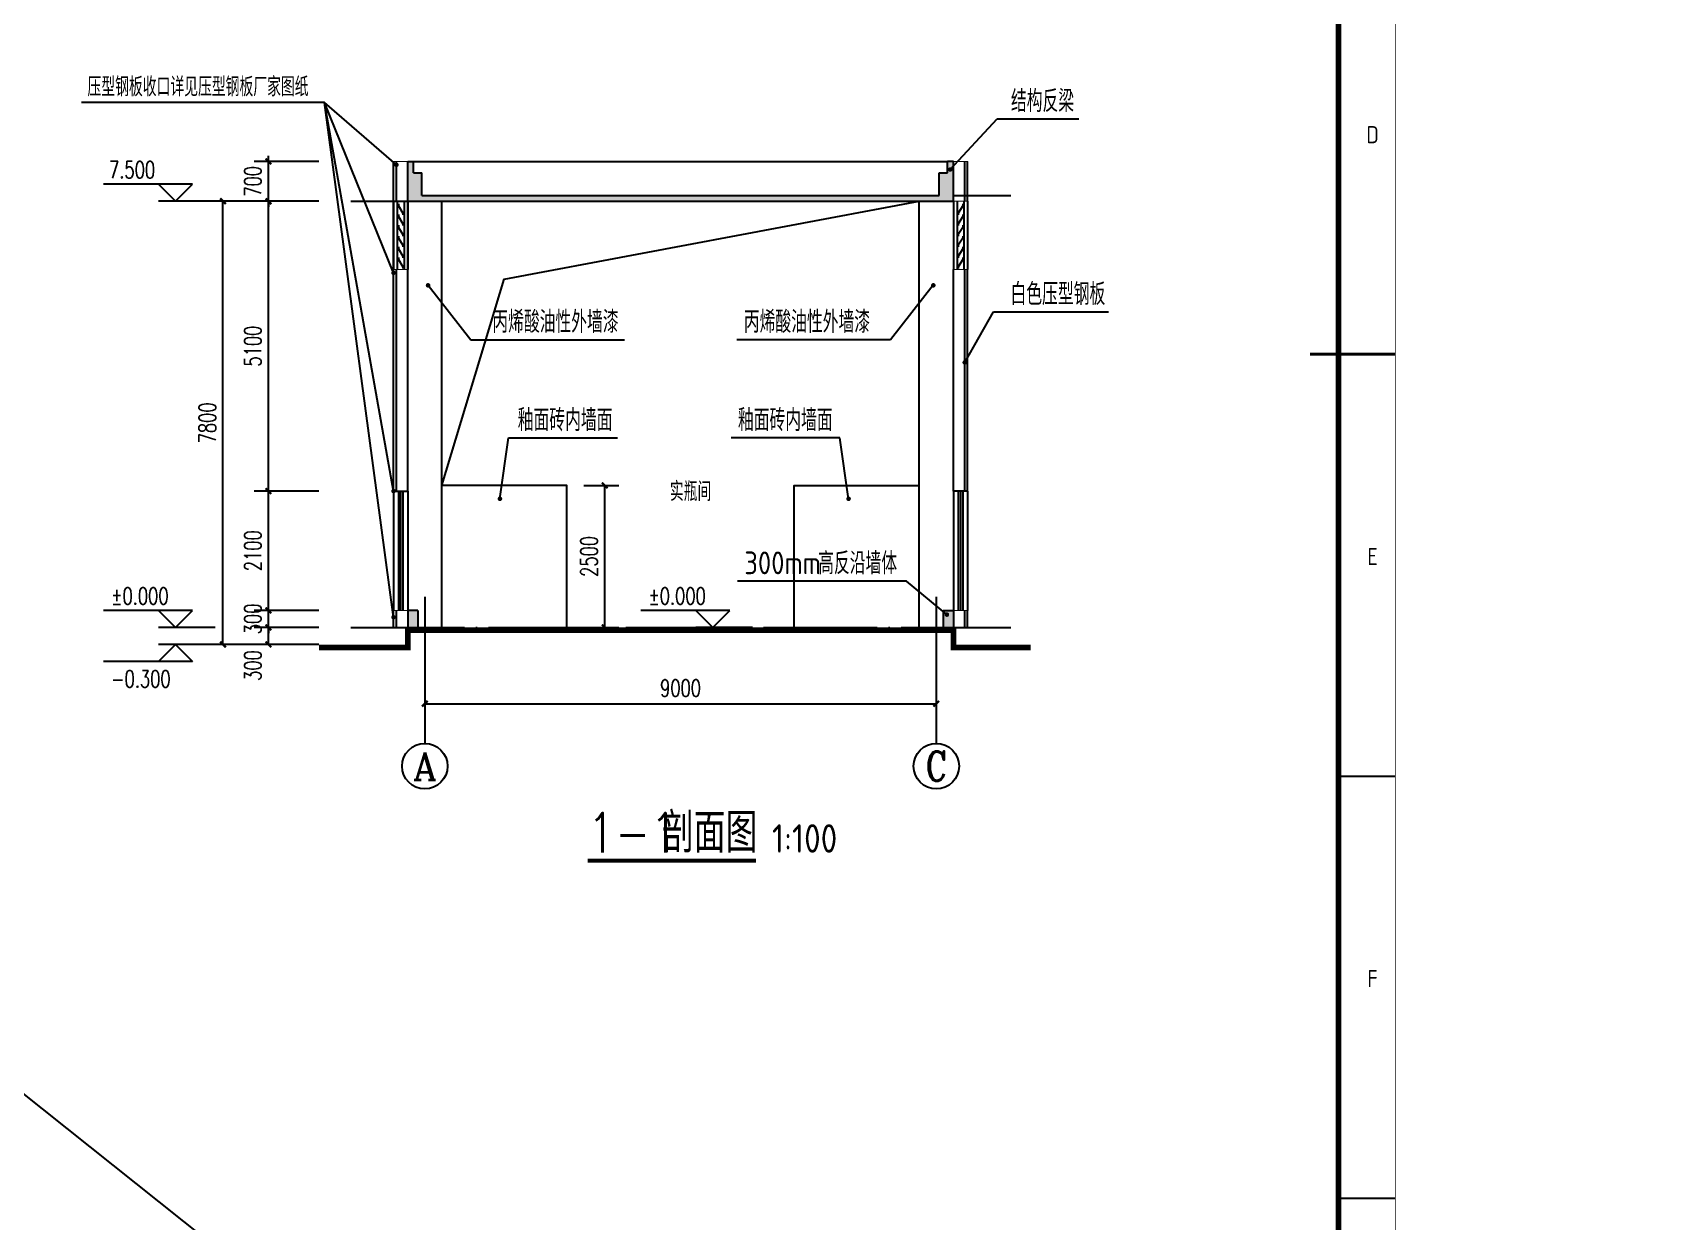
# Model space of a CAD drawing. Extents: x 170390 to 475615, y -37034 to 38097.
# Drawn here: x 443914 to 472388, y -16496 to 4431 of the extents above; entities that cross this region are included whole.
import ezdxf
from ezdxf.enums import TextEntityAlignment as Align

# ---------------------------------------------------------------- set-up
doc = ezdxf.new("R2010")
doc.units = 0
doc.header["$LTSCALE"] = 1000
doc.header["$MEASUREMENT"] = 0
doc.linetypes.add('DOTE', pattern=[2.42, 2, -0.2, 0.02, -0.2])
doc.layers.get('0').update_dxf_attribs({"color": 8})
doc.layers.get('Defpoints').update_dxf_attribs({"color": 8})
for name, color, linetype in [('-人员定位', 6, 'Continuous'), ('AXIS', 8, 'Continuous'), ('DIM_ELEV', 8, 'Continuous'), ('DIM_LEAD', 8, 'Continuous'), ('DIM_SYMB', 8, 'Continuous'), ('DOTE', 8, 'DOTE'), ('PUB_DIM', 8, 'Continuous'), ('PUB_TEXT', 8, 'Continuous'), ('WALL', 8, 'Continuous'), ('轻质板', 8, 'Continuous'), ('门窗', 8, 'Continuous')]:
    doc.layers.add(name, color=color, linetype=linetype)
doc.styles.add('_HZTXT', font='txt.shx', dxfattribs={"width": 0.8, "bigfont": 'HZTXT.shx'})
doc.styles.add('_TCH_AXIS', font='COMPLEX.shx', dxfattribs={"bigfont": 'dxt.shx'})
doc.styles.add('_TCH_DIM', font='SIMPLEX', dxfattribs={"bigfont": 'GBCBIG'})
doc.styles.add('_TCH_DIM_T3', font='SIMPLEX', dxfattribs={"width": 0.705882, "bigfont": 'GBCBIG'})
doc.styles.add('_TCH_LABEL', font='COMPLEX', dxfattribs={"bigfont": 'GBCBIG'})
doc.styles.get("Standard").update_dxf_attribs({"font": 'GBENOR', "bigfont": 'GBCBIG'})
doc.dimstyles.new('_TCH_ARCH&&100', dxfattribs={"dimtxt": 297.5, "dimasz": 100, "dimexe": 250, "dimexo": 300, "dimgap": 126.25, "dimtad": 1, "dimdec": 0, "dimzin": 0, "dimdsep": 46, "dimtxsty": '_TCH_DIM_T3', "dimblk": 'ARCHTICK', "dimcen": 0.09, "dimclrt": 7, "dimazin": 2, "dimtfac": 1, "dimtdec": 0, "dimtix": 1, "dimtmove": 2, "dimatfit": 3, "dimldrblk": 'ARCHTICK', "dimfxl": 0, "dimtolj": 1, "dimtzin": 0, "dimarcsym": 0})

# ---------------------------------------------------------------- blocks, each defined once
blk = doc.blocks.new('GEDI_WK_A1')
at = {"color": 3}
for p, q in [((831, 297), (841, 297)), ((831, 222.75), (841, 222.75)), ((831, 148.5), (841, 148.5))]:
    blk.add_line(p, q, dxfattribs=at)
for points, const_width in [([(0, 0), (841, 0), (841, 594), (0, 594)], 0.1), ([(25, 10), (831, 10), (831, 584), (25, 584)], 1)]:
    blk.add_lwpolyline(points, close=True, dxfattribs=dict(at, const_width=const_width))
at = {"color": 3, "const_width": 0.5}
blk.add_lwpolyline([(826, 297), (841, 297)], dxfattribs=at)
at = {"color": 3}
for s, p in [('D', (837, 334.12)), ('E', (837, 259.88)), ('F', (837, 185.62))]:
    blk.add_text(s, height=3, dxfattribs=at).set_placement(p, align=Align.CENTER)
blk = doc.blocks.new('_ArchTick')
at = {"color": 0, "linetype": 'ByBlock', "const_width": 0.4}
blk.add_lwpolyline([(-0.5, -0.5), (0.5, 0.5)], dxfattribs=at)
blk = doc.blocks.new('*D33')
at = {"layer": 'Defpoints', "color": 0, "transparency": 16777216}
for p in [(453319, -3541), (453985, -3541), (453319, -6041)]:
    blk.add_point(p, dxfattribs=at)
at = {"layer": 'PUB_DIM', "color": 0, "lineweight": -2, "transparency": 16777216}
for p, q in [((453619, -3541), (454235, -3541)), ((453985, -6041), (453985, -3541)), ((453619, -6041), (454235, -6041))]:
    blk.add_line(p, q, dxfattribs=at)
at = {"layer": 'PUB_DIM', "color": 0, "lineweight": -2, "transparency": 16777216, "xscale": 100, "yscale": 100, "zscale": 100}
for p, rotation in [((453985, -3541), 90), ((453985, -6041), 270)]:
    blk.add_blockref('_ArchTick', p, dxfattribs=dict(at, rotation=rotation))
at = {"layer": 'PUB_DIM', "color": 7, "transparency": 16777216, "insert": (453710, -4791), "char_height": 297.5, "attachment_point": 5, "rotation": 90, "style": '_TCH_DIM_T3'}
blk.add_mtext('\\A1;2500', dxfattribs=at)
blk = doc.blocks.new('*D78')
at = {"layer": 'Defpoints', "color": 0, "transparency": 16777216}
for p in [(448068, -6041), (449257, -6041), (449257, -6341)]:
    blk.add_point(p, dxfattribs=at)
at = {"layer": 'PUB_DIM', "color": 0, "lineweight": -2, "transparency": 16777216}
for p, q in [((448957, -6041), (447818, -6041)), ((448068, -6341), (448068, -6041)), ((448957, -6341), (447818, -6341))]:
    blk.add_line(p, q, dxfattribs=at)
at = {"layer": 'PUB_DIM', "color": 0, "lineweight": -2, "transparency": 16777216, "xscale": 100, "yscale": 100, "zscale": 100}
for p, rotation in [((448068, -6041), 90), ((448068, -6341), 270)]:
    blk.add_blockref('_ArchTick', p, dxfattribs=dict(at, rotation=rotation))
at = {"layer": 'PUB_DIM', "color": 7, "transparency": 16777216, "insert": (447793, -6711), "char_height": 297.5, "attachment_point": 5, "rotation": 90, "style": '_TCH_DIM_T3'}
blk.add_mtext('\\A1;300', dxfattribs=at)
blk = doc.blocks.new('*D79')
at = {"layer": 'Defpoints', "color": 0, "transparency": 16777216}
for p in [(448068, -5741), (449257, -5741), (449257, -6041)]:
    blk.add_point(p, dxfattribs=at)
at = {"layer": 'PUB_DIM', "color": 0, "lineweight": -2, "transparency": 16777216}
for p, q in [((448068, -5741), (448068, -5641)), ((448957, -5741), (447818, -5741)), ((448068, -6041), (448068, -5741)), ((448957, -6041), (447818, -6041)), ((448068, -6041), (448068, -6141))]:
    blk.add_line(p, q, dxfattribs=at)
at = {"layer": 'PUB_DIM', "color": 0, "lineweight": -2, "transparency": 16777216, "xscale": 100, "yscale": 100, "zscale": 100}
for p, rotation in [((448068, -5741), 270), ((448068, -6041), 90)]:
    blk.add_blockref('_ArchTick', p, dxfattribs=dict(at, rotation=rotation))
at = {"layer": 'PUB_DIM', "color": 7, "transparency": 16777216, "insert": (447793, -5891), "char_height": 297.5, "attachment_point": 5, "rotation": 90, "style": '_TCH_DIM_T3'}
blk.add_mtext('\\A1;300', dxfattribs=at)
blk = doc.blocks.new('*D80')
at = {"layer": 'Defpoints', "color": 0, "transparency": 16777216}
for p in [(448068, -3641), (449257, -3641), (449257, -5741)]:
    blk.add_point(p, dxfattribs=at)
at = {"layer": 'PUB_DIM', "color": 0, "lineweight": -2, "transparency": 16777216}
for p, q in [((448957, -3641), (447818, -3641)), ((448068, -5741), (448068, -3641)), ((448957, -5741), (447818, -5741))]:
    blk.add_line(p, q, dxfattribs=at)
at = {"layer": 'PUB_DIM', "color": 0, "lineweight": -2, "transparency": 16777216, "xscale": 100, "yscale": 100, "zscale": 100}
for p, rotation in [((448068, -3641), 90), ((448068, -5741), 270)]:
    blk.add_blockref('_ArchTick', p, dxfattribs=dict(at, rotation=rotation))
at = {"layer": 'PUB_DIM', "color": 7, "transparency": 16777216, "insert": (447793, -4691), "char_height": 297.5, "attachment_point": 5, "rotation": 90, "style": '_TCH_DIM_T3'}
blk.add_mtext('\\A1;2100', dxfattribs=at)
blk = doc.blocks.new('*D81')
at = {"layer": 'Defpoints', "color": 0, "transparency": 16777216}
for p in [(448068, 1459), (449257, 1459), (449257, -3641)]:
    blk.add_point(p, dxfattribs=at)
at = {"layer": 'PUB_DIM', "color": 0, "lineweight": -2, "transparency": 16777216}
for p, q in [((448957, 1459), (447818, 1459)), ((448068, -3641), (448068, 1459)), ((448957, -3641), (447818, -3641))]:
    blk.add_line(p, q, dxfattribs=at)
at = {"layer": 'PUB_DIM', "color": 0, "lineweight": -2, "transparency": 16777216, "xscale": 100, "yscale": 100, "zscale": 100}
for p, rotation in [((448068, 1459), 90), ((448068, -3641), 270)]:
    blk.add_blockref('_ArchTick', p, dxfattribs=dict(at, rotation=rotation))
at = {"layer": 'PUB_DIM', "color": 7, "transparency": 16777216, "insert": (447793, -1091), "char_height": 297.5, "attachment_point": 5, "rotation": 90, "style": '_TCH_DIM_T3'}
blk.add_mtext('\\A1;5100', dxfattribs=at)
blk = doc.blocks.new('*D82')
at = {"layer": 'Defpoints', "color": 0, "transparency": 16777216}
for p in [(448068, 2159), (449257, 2159), (449257, 1459)]:
    blk.add_point(p, dxfattribs=at)
at = {"layer": 'PUB_DIM', "color": 0, "lineweight": -2, "transparency": 16777216}
for p, q in [((448957, 2159), (447818, 2159)), ((448068, 2159), (448068, 2259)), ((448068, 1459), (448068, 2159)), ((448957, 1459), (447818, 1459)), ((448068, 1459), (448068, 1359))]:
    blk.add_line(p, q, dxfattribs=at)
at = {"layer": 'PUB_DIM', "color": 0, "lineweight": -2, "transparency": 16777216, "xscale": 100, "yscale": 100, "zscale": 100}
for p, rotation in [((448068, 2159), 270), ((448068, 1459), 90)]:
    blk.add_blockref('_ArchTick', p, dxfattribs=dict(at, rotation=rotation))
at = {"layer": 'PUB_DIM', "color": 7, "transparency": 16777216, "insert": (447793, 1809), "char_height": 297.5, "attachment_point": 5, "rotation": 90, "style": '_TCH_DIM_T3'}
blk.add_mtext('\\A1;700', dxfattribs=at)
blk = doc.blocks.new('*D83')
at = {"layer": 'Defpoints', "color": 0, "transparency": 16777216}
for p in [(447268, 1459), (449257, 1459), (449257, -6341)]:
    blk.add_point(p, dxfattribs=at)
at = {"layer": 'PUB_DIM', "color": 0, "lineweight": -2, "transparency": 16777216}
for p, q in [((448957, 1459), (447018, 1459)), ((447268, -6341), (447268, 1459)), ((448957, -6341), (447018, -6341))]:
    blk.add_line(p, q, dxfattribs=at)
at = {"layer": 'PUB_DIM', "color": 0, "lineweight": -2, "transparency": 16777216, "xscale": 100, "yscale": 100, "zscale": 100}
for p, rotation in [((447268, 1459), 90), ((447268, -6341), 270)]:
    blk.add_blockref('_ArchTick', p, dxfattribs=dict(at, rotation=rotation))
at = {"layer": 'PUB_DIM', "color": 7, "transparency": 16777216, "insert": (446993, -2441), "char_height": 297.5, "attachment_point": 5, "rotation": 90, "style": '_TCH_DIM_T3'}
blk.add_mtext('\\A1;7800', dxfattribs=at)
blk = doc.blocks.new('*D84')
at = {"layer": 'AXIS', "color": 0, "lineweight": -2, "transparency": 16777216}
for p, q in [((450819, -6684), (450819, -7632)), ((459819, -6684), (459819, -7632)), ((450819, -7382), (459819, -7382))]:
    blk.add_line(p, q, dxfattribs=at)
at = {"layer": 'Defpoints', "color": 0, "transparency": 16777216}
for p in [(450819, -6384), (459819, -6384), (459819, -7382)]:
    blk.add_point(p, dxfattribs=at)
at = {"layer": 'AXIS', "color": 0, "lineweight": -2, "transparency": 16777216, "xscale": 100, "yscale": 100, "zscale": 100, "rotation": 180}
blk.add_blockref('_ArchTick', (450819, -7382), dxfattribs=at)
at = {"layer": 'AXIS', "color": 0, "lineweight": -2, "transparency": 16777216, "xscale": 100, "yscale": 100, "zscale": 100}
blk.add_blockref('_ArchTick', (459819, -7382), dxfattribs=at)
at = {"layer": 'AXIS', "color": 7, "transparency": 16777216, "insert": (455319, -7107), "char_height": 297.5, "attachment_point": 5, "style": '_TCH_DIM_T3'}
blk.add_mtext('\\A1;9000', dxfattribs=at)

msp = doc.modelspace()

# ---------------------------------------------------------------- hatches: boundary and pattern name
at = {"layer": 'WALL'}
msp.add_hatch(color=252, dxfattribs=at).paths.add_polyline_path([(450518.9, 1459), (460118.9, 1459), (460118.9, 2076.1), (460077.7, 2031.7, -1), (460050.5, 2002.4, -1), (460077.7, 2031.7), (460118.9, 2076.1), (460118.9, 2159), (460018.9, 2159), (460018.9, 2039), (460018.9, 1959), (459868.9, 1959), (459868.9, 1559), (450768.9, 1559), (450768.9, 1959), (450618.9, 1959), (450618.9, 2159), (450518.9, 2159)])
h = msp.add_hatch(color=252, dxfattribs=at)
h.paths.add_polyline_path([(450698.9, -5741), (450518.9, -5741), (450518.9, -6041), (450698.9, -6041)])
h.paths.add_polyline_path([(459938.9, -6041), (460118.9, -6041), (460118.9, -5741), (459938.9, -5741), (459938.9, -5760.3), (459989.7, -5802.6, -1), (460020.4, -5828.2, -1), (459989.7, -5802.6), (459938.9, -5760.3)])

# ---------------------------------------------------------------- linework, layer by layer
at = {"layer": '-人员定位'}
msp.add_line((383933.4, 33354.2), (472387.9, -37034.2), dxfattribs=at)
at = {"color": 252}
msp.add_line((450618.9, 2159), (460018.9, 2159), dxfattribs=at)
at = {"color": 4}
for p, q in [((451118.9, -6041), (451118.9, 1459)), ((459518.9, -6041), (459518.9, 1459))]:
    msp.add_line(p, q, dxfattribs=at)
at = {"const_width": 20}
for points in [[(450618.9, 2039), (450618.9, 2159), (450268.9, 2159), (450268.9, 2039)], [(460018.9, 2039), (460018.9, 2159), (460368.9, 2159), (460368.9, 2039)], [(450518.9, 1579), (450518.9, 1459), (450268.9, 1459), (450268.9, 1579)], [(460118.9, 1579), (460118.9, 1459), (460368.9, 1459), (460368.9, 1579)], [(450518.9, 139), (450518.9, 259), (450268.9, 259), (450268.9, 139)], [(460118.9, 139), (460118.9, 259), (460368.9, 259), (460368.9, 139)], [(450518.9, -3521), (450518.9, -3641), (450268.9, -3641), (450268.9, -3521)], [(450518.9, -3521), (450518.9, -3641), (450268.9, -3641), (450268.9, -3521)], [(460118.9, -3521), (460118.9, -3641), (460368.9, -3641), (460368.9, -3521)], [(450518.9, -5861), (450518.9, -5741), (450268.9, -5741), (450268.9, -5861)], [(450518.9, -5921), (450518.9, -6041), (450268.9, -6041), (450268.9, -5921)], [(460118.9, -5861), (460118.9, -5741), (460368.9, -5741), (460368.9, -5861)], [(460118.9, -5919.5), (460118.9, -6039.5), (460368.9, -6039.5), (460368.9, -5919.5)]]:
    msp.add_lwpolyline(points, dxfattribs=at)
for points in [[(453318.9, -6041), (453318.9, -3541), (451118.9, -3541)], [(457318.9, -6041), (457318.9, -3541), (459518.9, -3541)]]:
    msp.add_lwpolyline(points)
at = {"color": 2, "const_width": 100}
msp.add_lwpolyline([(448957.4, -6391), (450518.9, -6391), (450518.9, -6091), (460118.9, -6091), (460118.9, -6391), (461480.4, -6391)], dxfattribs=at)
at = {"layer": 'AXIS'}
for p, q in [((450818.9, -6384.4), (450818.9, -8081.7)), ((459818.9, -6384.4), (459818.9, -8081.7))]:
    msp.add_line(p, q, dxfattribs=at)
for centre in [(450818.9, -8481.7), (459818.9, -8481.7)]:
    msp.add_circle(centre, 400, dxfattribs=at)
at = {"layer": 'DIM_ELEV'}
for p, q in [((446732.5, 1759), (445167.5, 1759)), ((446432.5, 1459), (446132.5, 1759)), ((446432.5, 1459), (446732.5, 1759)), ((447132.5, 1459), (446132.5, 1459)), ((446732.5, -5741), (445167.5, -5741)), ((446432.5, -6041), (446132.5, -5741)), ((446432.5, -6041), (446732.5, -5741)), ((456185.2, -5741), (454620.2, -5741)), ((455885.2, -6041), (455585.2, -5741)), ((455885.2, -6041), (456185.2, -5741)), ((447132.5, -6041), (446132.5, -6041)), ((456585.2, -6041), (455585.2, -6041)), ((446432.5, -6341), (446132.5, -6641)), ((447132.5, -6341), (446132.5, -6341)), ((446432.5, -6341), (446732.5, -6641)), ((446732.5, -6641), (445167.5, -6641))]:
    msp.add_line(p, q, dxfattribs=at)
at = {"layer": 'DIM_LEAD'}
for p, q in [((449053.9, 3198.7), (444779.2, 3198.7)), ((450318.9, 2099.5), (449053.9, 3198.7)), ((450268.9, 199), (449053.9, 3198.7)), ((450268.9, -3641), (449053.9, 3198.7)), ((450268.9, -5861), (449053.9, 3198.7)), ((460064.1, 2017), (460890.6, 2907.4)), ((460064.1, 2017), (460890.6, 2907.4)), ((460890.6, 2907.4), (462324.3, 2907.4)), ((450876.5, -20.7), (451627.7, -977.4)), ((459766, -20.7), (459014.8, -977.4)), ((460318.9, -1378.5), (460825.9, -488.1)), ((460318.9, -1378.5), (460825.9, -488.1)), ((460825.9, -488.1), (462849.4, -488.1)), ((451627.7, -977.4), (454330.9, -977.4)), ((459014.8, -977.4), (456311.6, -977.4)), ((452141.4, -3776.9), (452294.5, -2705.7)), ((452294.5, -2705.7), (454208.5, -2705.7)), ((458122.5, -2705.7), (456208.5, -2705.7)), ((458275.6, -3776.9), (458122.5, -2705.7)), ((459296.2, -5224.6), (456320.7, -5224.6)), ((460005, -5815.4), (459296.2, -5224.6)), ((460005, -5815.4), (459296.2, -5224.6))]:
    msp.add_line(p, q, dxfattribs=at)
at = {"layer": 'DIM_LEAD', "const_width": 40}
for points in [[(450334, 2086.3, 1), (450303.8, 2112.6, 1)], [(460050.5, 2002.4, 1), (460077.7, 2031.7, 1)], [(460050.5, 2002.4, 1), (460077.7, 2031.7, 1)], [(450276.4, 180.4, 1), (450261.4, 217.5, 1)], [(450864.2, -4.9, 1), (450888.9, -36.4, 1)], [(459778.4, -4.9, 1), (459753.7, -36.4, 1)], [(460309, -1395.9, 1), (460328.8, -1361.1, 1)], [(460309, -1395.9, 1), (460328.8, -1361.1, 1)], [(450272.4, -3660.7, 1), (450265.4, -3621.4, 1)], [(452138.5, -3796.7, 1), (452144.2, -3757.1, 1)], [(458278.4, -3796.7, 1), (458272.7, -3757.1, 1)], [(450271.6, -5880.9, 1), (450266.2, -5841.2, 1)], [(460020.4, -5828.2, 1), (459989.7, -5802.6, 1)], [(460020.4, -5828.2, 1), (459989.7, -5802.6, 1)]]:
    msp.add_lwpolyline(points, format="xyb", close=True, dxfattribs=at)
at = {"layer": 'DIM_SYMB', "const_width": 70}
msp.add_lwpolyline([(453684.1, -10143.6), (456647.6, -10143.6)], dxfattribs=at)
at = {"layer": 'DOTE'}
for p, q in [((449518.9, 1459), (450518.9, 1459)), ((460118.9, 1559), (461132.1, 1559)), ((450818.9, -5504.1), (450818.9, -6384.4)), ((459818.9, -5504.1), (459818.9, -6384.4)), ((449518.9, -6041), (461132.1, -6041))]:
    msp.add_line(p, q, dxfattribs=at)
at = {"layer": 'WALL'}
for p, q in [((450518.9, 1459), (450518.9, 2159)), ((450518.9, 2159), (450618.9, 2159)), ((450618.9, 1959), (450618.9, 2159)), ((460018.9, 1959), (460018.9, 2159)), ((460118.9, 2159), (460018.9, 2159)), ((460118.9, 1459), (460118.9, 2159)), ((450618.9, 1959), (450768.9, 1959)), ((450768.9, 1559), (450768.9, 1959)), ((459868.9, 1559), (459868.9, 1959)), ((459868.9, 1959), (460018.9, 1959)), ((450518.9, 1459), (460118.9, 1459)), ((450768.9, 1559), (452943.9, 1559)), ((450768.9, 1559), (459868.9, 1559)), ((450698.9, -5741), (450518.9, -5741)), ((450518.9, -5741), (450518.9, -6041)), ((450698.9, -5741), (450698.9, -6041)), ((459938.9, -5741), (460118.9, -5741)), ((459938.9, -5741), (459938.9, -6041)), ((460118.9, -5741), (460118.9, -6041)), ((450518.9, -6041), (450698.9, -6041))]:
    msp.add_line(p, q, dxfattribs=at)
at = {"layer": 'WALL', "color": 252}
msp.add_lwpolyline([(451118.9, -3541), (452213.5, 84.8), (459518.9, 1459)], dxfattribs=at)
at = {"layer": '轻质板'}
for p, q in [((450268.9, -3641), (450268.9, 2159)), ((450318.9, 1459), (450318.9, 2159)), ((460318.9, 1459), (460318.9, 2159)), ((460368.9, 1459), (460368.9, 2159)), ((450318.9, -3641), (450318.9, 259)), ((460318.9, -3641), (460318.9, 259)), ((460368.9, -3641), (460368.9, 259)), ((450268.9, -3641), (450518.9, -3641)), ((450268.9, -3641), (450518.9, -3641)), ((460368.9, -3641), (460118.9, -3641)), ((450268.9, -6041), (450268.9, -5741)), ((450318.9, -6041), (450318.9, -5741)), ((460318.9, -6041), (460318.9, -5741)), ((460368.9, -6041), (460368.9, -5741))]:
    msp.add_line(p, q, dxfattribs=at)
at = {"layer": '轻质板', "color": 2}
for p, q in [((450518.9, -3641), (450518.9, 2159)), ((460118.9, 1459), (460118.9, 2159)), ((460118.9, -3641), (460118.9, 259))]:
    msp.add_line(p, q, dxfattribs=at)
at = {"layer": '门窗', "color": 3}
for p, q in [((450268.9, 1459), (450268.9, 259)), ((450518.9, 1459), (450518.9, 259)), ((460118.9, 1459), (460118.9, 259)), ((460368.9, 1459), (460368.9, 259)), ((450268.9, -3641), (450268.9, -5741)), ((450518.9, -3641), (450518.9, -5741)), ((460118.9, -3641), (460118.9, -5741)), ((460368.9, -3641), (460368.9, -5741))]:
    msp.add_line(p, q, dxfattribs=at)
at = {"layer": '门窗', "color": 4}
for p, q in [((450333.9, 1459), (450333.9, 259)), ((450453.9, 1459), (450453.9, 259)), ((460183.9, 1459), (460183.9, 259)), ((460303.9, 1459), (460303.9, 259)), ((450353.9, -3641), (450353.9, -5741)), ((450393.9, -3641), (450393.9, -5741)), ((450433.9, -3641), (450433.9, -5741)), ((460203.9, -3641), (460203.9, -5741)), ((460243.9, -3641), (460243.9, -5741)), ((460283.9, -3641), (460283.9, -5741))]:
    msp.add_line(p, q, dxfattribs=at)
for points in [[(450353.9, 1413.7), (450353.9, 1377.4), (450433.9, 1251.7), (450433.9, 1221.9)], [(450353.9, 1224.6), (450353.9, 1188.3), (450433.9, 1062.6), (450433.9, 1032.8)], [(460283.9, 1413.7), (460283.9, 1377.4), (460203.9, 1251.7), (460203.9, 1221.9)], [(460283.9, 1224.6), (460283.9, 1188.3), (460203.9, 1062.6), (460203.9, 1032.8)], [(450353.9, 1035.5), (450353.9, 999.2), (450433.9, 873.5), (450433.9, 843.7)], [(460283.9, 1035.5), (460283.9, 999.2), (460203.9, 873.5), (460203.9, 843.7)], [(450353.9, 846.4), (450353.9, 810.1), (450433.9, 684.4), (450433.9, 654.7)], [(450353.9, 657.3), (450353.9, 621), (450433.9, 495.3), (450433.9, 465.6)], [(460283.9, 846.4), (460283.9, 810.1), (460203.9, 684.4), (460203.9, 654.7)], [(460283.9, 657.3), (460283.9, 621), (460203.9, 495.3), (460203.9, 465.6)], [(450353.9, 468.2), (450353.9, 431.9), (450433.9, 306.3), (450433.9, 276.5)], [(460283.9, 468.2), (460283.9, 431.9), (460203.9, 306.3), (460203.9, 276.5)]]:
    msp.add_lwpolyline(points, dxfattribs=at)

# ---------------------------------------------------------------- block references
at = {"xscale": 100, "yscale": 100, "zscale": 100}
msp.add_blockref('GEDI_WK_A1', (383795.4, -30931.7), dxfattribs=at)

# ---------------------------------------------------------------- texts
at = {"layer": 'AXIS', "color": 7, "style": '_TCH_AXIS'}
for s, height, p, p2 in [('A', 485.9, (450610.6, -8724.6), (451027.1, -8724.6)), ('C', 520.8, (459632.9, -8742), (460004.9, -8742))]:
    msp.add_text(s, height=height, dxfattribs=at).set_placement(p, p2, align=Align.FIT)
at = {"layer": 'DIM_ELEV', "color": 7, "style": '_TCH_DIM', "width": 0.705882}
for s, p in [('7.500', (445263.5, 1864)), ('%%P0.000', (445302.5, -5636)), ('%%P0.000', (454755.2, -5636)), ('-0.300', (445302.5, -7096))]:
    msp.add_text(s, height=297.5, dxfattribs=at).set_placement(p)
at = {"layer": 'DIM_LEAD', "color": 7, "style": '_TCH_LABEL'}
msp.add_text('压型钢板收口详见压型钢板厂家图纸', height=337.589, dxfattribs=at).set_placement((444884.2, 3303.7))
at = {"layer": 'DIM_LEAD', "color": 7}
for s, height, p in [('结构反梁', 385.82, (461132, 3027.4)), ('白色压型钢板', 385.82, (461125.1, -368.1)), ('丙烯酸油性外墙漆', 385.82, (452006.7, -857.4)), ('丙烯酸油性外墙漆', 385.82, (456431.6, -857.4)), ('釉面砖内墙面', 385.82, (452454.4, -2585.7)), ('釉面砖内墙面', 385.82, (456328.5, -2585.7)), ('300mm', 400, (456440.7, -5104.6)), ('高反沿墙体', 385.82, (457740.7, -5104.6))]:
    msp.add_text(s, height=height, dxfattribs=at).set_placement(p)
at = {"layer": 'DIM_SYMB', "color": 7, "style": '_HZTXT', "width": 0.8}
for s, p in [('1-1', (453684.1, -10003.6)), ('剖面图', (454990.7, -10003.6))]:
    msp.add_text(s, height=700, dxfattribs=at).set_placement(p)
at = {"layer": 'DIM_SYMB', "color": 7}
msp.add_text('1:100', height=500, dxfattribs=at).set_placement((456927.6, -10003.6))
at = {"layer": 'PUB_TEXT'}
msp.add_text('实瓶间', height=337.59, dxfattribs=at).set_placement((455131.4, -3818.2, 337350.9))

# ---------------------------------------------------------------- dimensions: what is measured, and where the dimension line sits
at = {"layer": 'AXIS'}
dim = msp.add_aligned_dim(p1=(450818.9, -6384.4), p2=(459818.9, -6384.4), distance=-997.3, dimstyle='_TCH_ARCH&&100', dxfattribs=at)
dim.commit()
dim.dimension.update_dxf_attribs({"geometry": '*D84', "text_midpoint": (455318.9, -7106.7)})
at = {"layer": 'PUB_DIM'}
for p1, p2, distance, picture, middle in [((449257.4, 1459), (449257.4, 2159), 1189.7, '*D82', (447792.7, 1809)), ((449257.4, -6341), (449257.4, 1459), 1989.7, '*D83', (446992.7, -2441)), ((449257.4, -3641.2), (449257.4, 1459), 1189.7, '*D81', (447792.7, -1091.1)), ((449257.4, -5741), (449257.4, -3641.2), 1189.7, '*D80', (447792.7, -4691.1)), ((453318.9, -6041), (453318.9, -3541), -665.8, '*D33', (453709.7, -4791)), ((449257.4, -6041), (449257.4, -5741), 1189.7, '*D79', (447792.7, -5891))]:
    dim = msp.add_aligned_dim(p1=p1, p2=p2, distance=distance, dimstyle='_TCH_ARCH&&100', dxfattribs=at)
    dim.commit()
    dim.dimension.update_dxf_attribs({"geometry": picture, "text_midpoint": middle})
dim = msp.add_linear_dim(base=(448067.7, -6041), p1=(449257.4, -6341), p2=(449257.4, -6041), angle=90, dimstyle='_TCH_ARCH&&100', dxfattribs=at)
dim.commit()
dim.dimension.update_dxf_attribs({"geometry": '*D78', "text_midpoint": (447792.7, -6711), "dimtype": 129})

doc.saveas('drawing.dxf')
